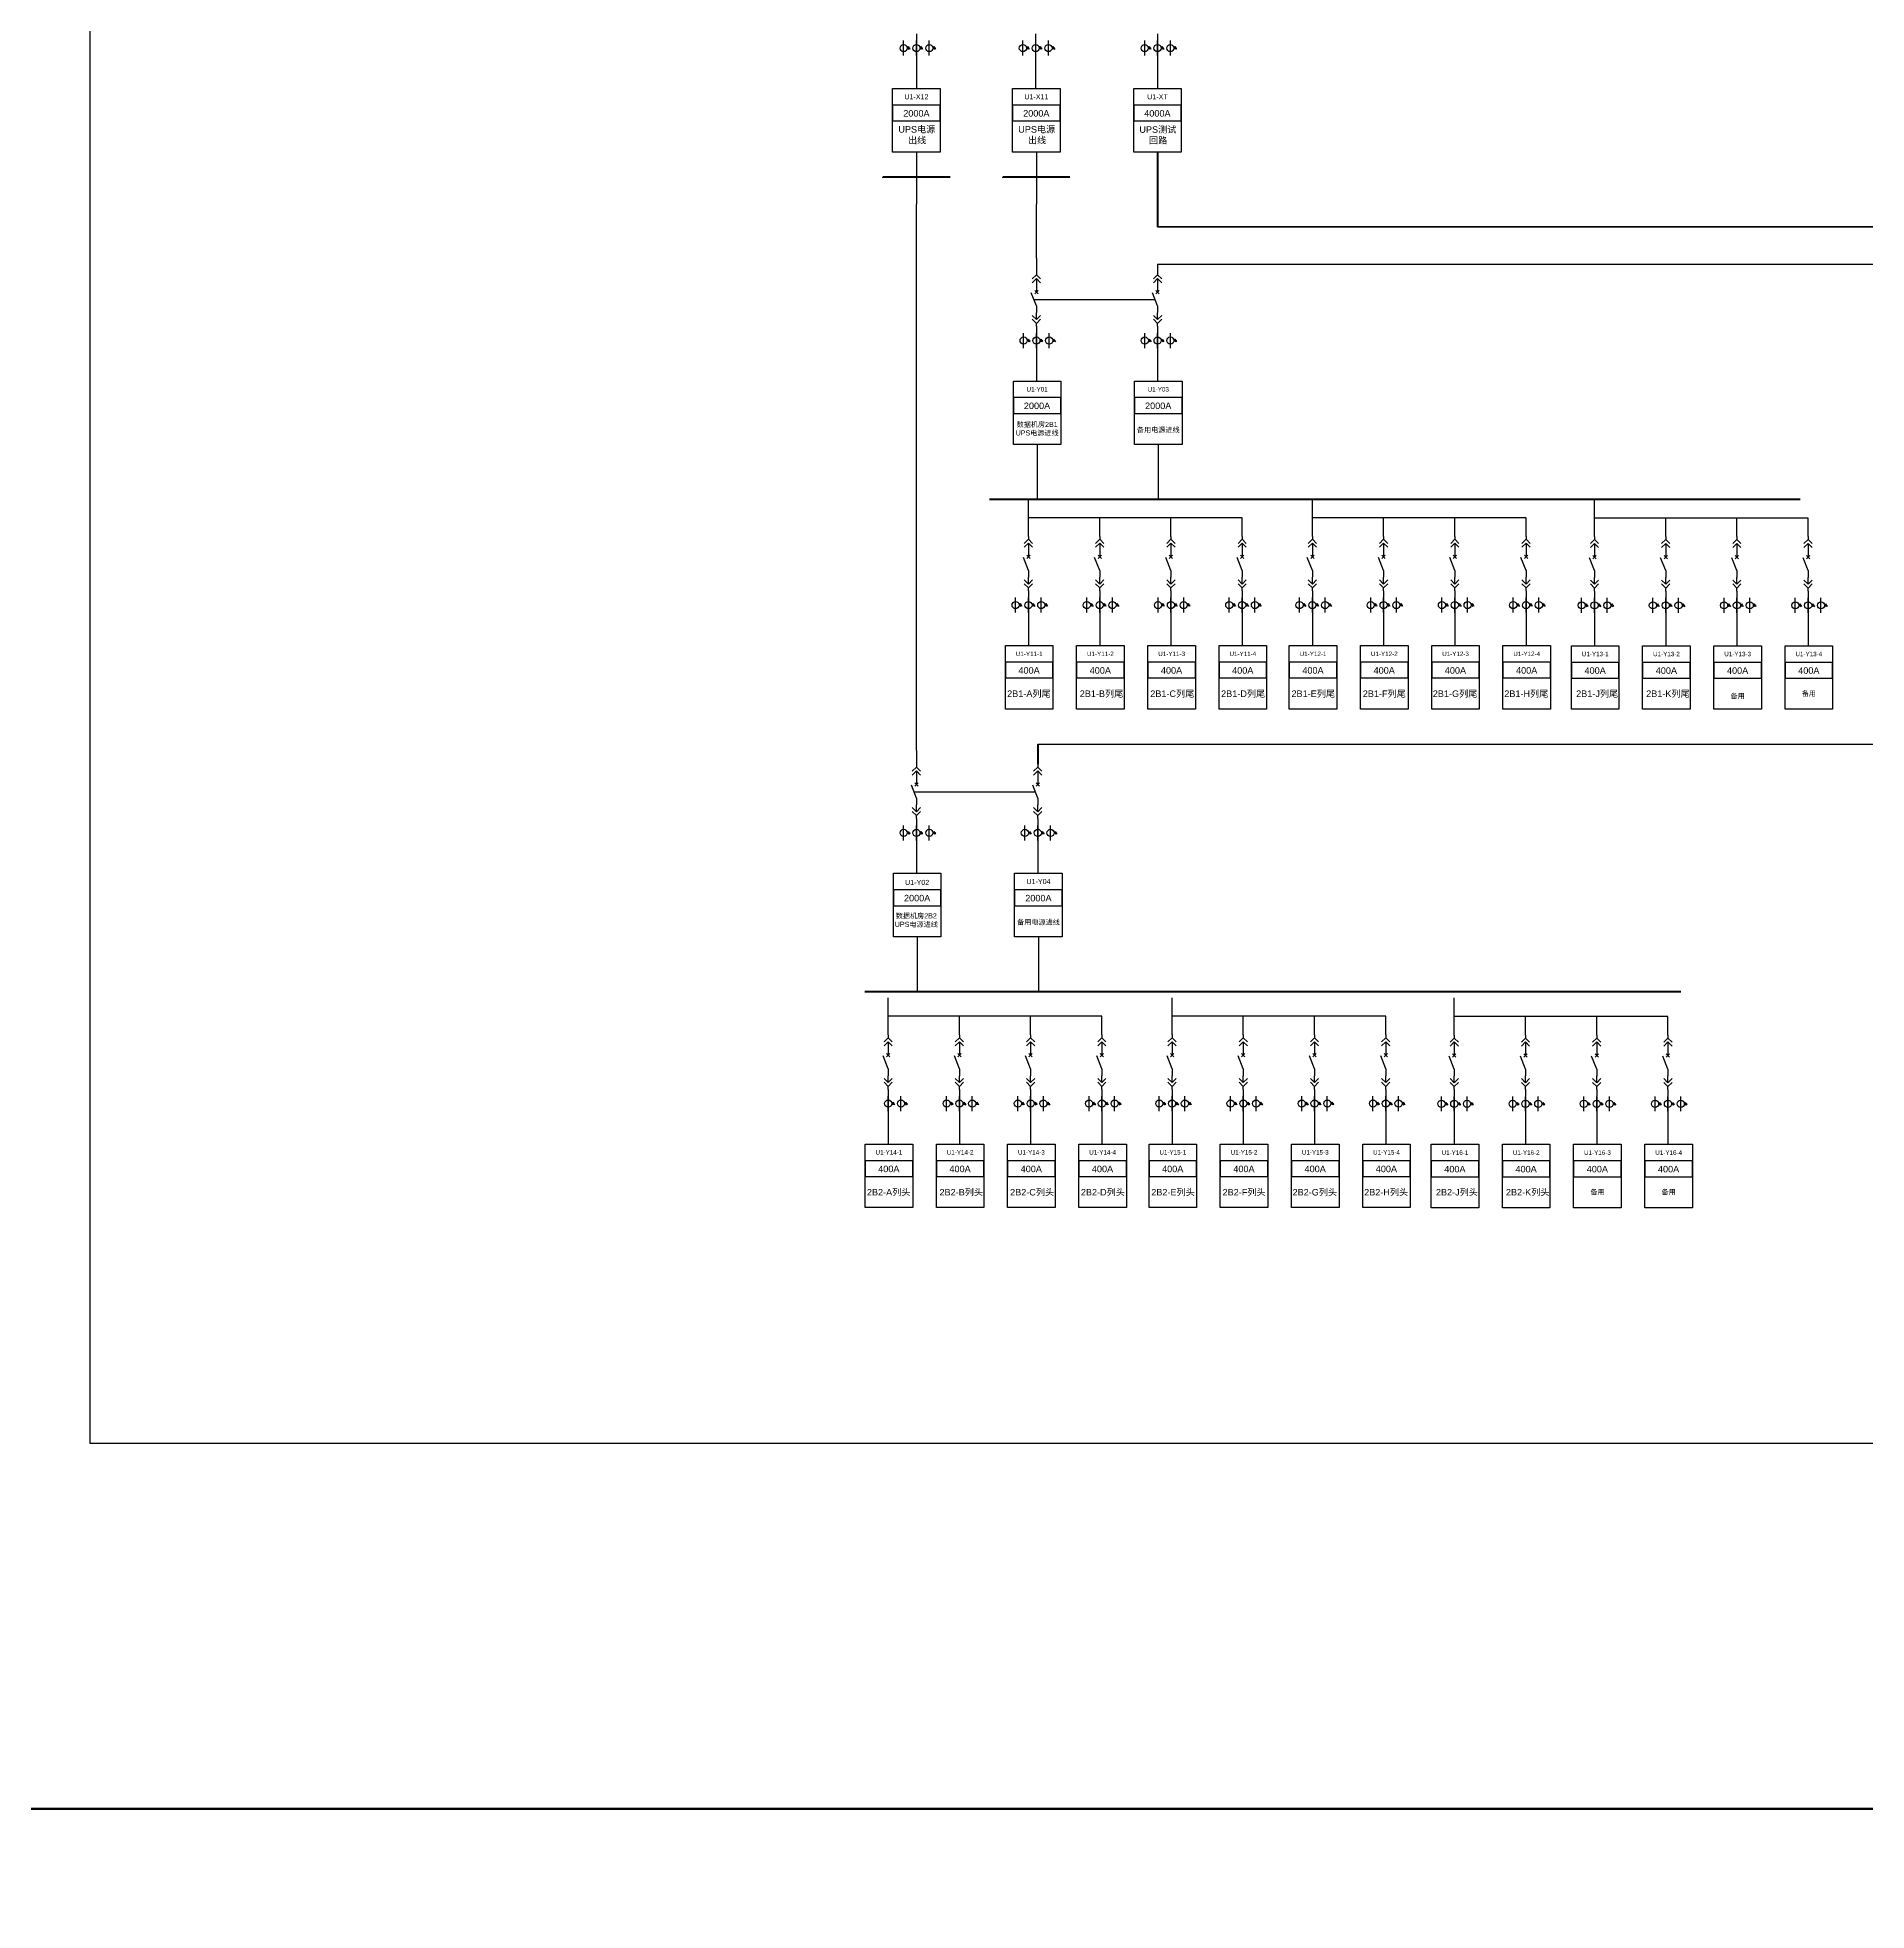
# Model space of a CAD drawing. Header units: millimetres. Extents: x -3460 to -460, y 6070 to 9130.
# Drawn here: x -1478.1 to -1277.8, y 7298.9 to 7504 of the extents above; entities that cross this region are included whole.
import ezdxf
from ezdxf.enums import TextEntityAlignment as Align

# ---------------------------------------------------------------- set-up
doc = ezdxf.new("R2010")
doc.units = ezdxf.units.MM
doc.header["$LTSCALE"] = 1000
doc.header["$MEASUREMENT"] = 0
doc.linetypes.add('HIDDEN', pattern=[0.375, 0.25, -0.125])
doc.styles.get("Standard").update_dxf_attribs({"font": 'arial.ttf'})

# ---------------------------------------------------------------- blocks, each defined once
blk = doc.blocks.new('DYDQAA09')
at = {"color": 0}
blk.add_lwpolyline([(0, 0), (0, -3.5)], dxfattribs=at)
blk.add_lwpolyline([(0, 0), (0, -3.5)], dxfattribs=at)
blk.add_lwpolyline([(0, 0), (0, -3.5)], dxfattribs=at)
blk.add_lwpolyline([(0, 0), (0, -3.5)], dxfattribs=at)
blk.add_lwpolyline([(0, 0), (0, -3.5)], dxfattribs=at)
blk.add_lwpolyline([(0, 0), (0, -3.5)], dxfattribs=at)
blk.add_lwpolyline([(0, 0), (0, -3.5)], dxfattribs=at)
blk.add_lwpolyline([(0, 0), (0, -3.5)], dxfattribs=at)
blk.add_lwpolyline([(0, 0), (0, -3.5)], dxfattribs=at)
blk = doc.blocks.new('A$C03DD39B5')
for p, q in [((417, 475), (283, 392)), ((417, 422), (283, 339)), ((350, 333), (350, 467))]:
    blk.add_line(p, q)
blk.add_lwpolyline([(700, 167), (0, 167)])
blk.add_circle((350, 167), 167)
blk = doc.blocks.new('DYDQAA05')
at = {"color": 0}
blk.add_lwpolyline([(0, 0), (0, -7)], dxfattribs=at)
blk = doc.blocks.new('DYDQAA03')
at = {"color": 0}
for points in [[(0, 0), (0, -1.5)], [(-2.12, -3.62), (0, -1.5)], [(-2.12, -5.62), (0, -3.5)], [(2.12, -3.62), (0, -1.5)], [(2.12, -5.62), (0, -3.5)], [(0, -3.5), (0, -7)]]:
    blk.add_lwpolyline(points, dxfattribs=at)
blk = doc.blocks.new('DYDQ0201')
at = {"color": 0}
for points in [[(0.86, -0.86), (-0.86, 0.86)], [(-0.86, -0.86), (0.86, 0.86)], [(0, -7), (-2.61, -0.37)]]:
    blk.add_lwpolyline(points, dxfattribs=at)
blk = doc.blocks.new('DYDQAA04')
at = {"color": 0}
for points in [[(0, -3.5), (0, 0)], [(-2.12, -1.38), (0, -3.5)], [(-2.12, -3.38), (0, -5.5)], [(2.12, -1.38), (0, -3.5)], [(2.12, -3.38), (0, -5.5)], [(0, -7), (0, -5.5)]]:
    blk.add_lwpolyline(points, dxfattribs=at)

msp = doc.modelspace()

# ---------------------------------------------------------------- linework, layer by layer
for p, q in [((-1381.89, 7503.57, 31.5), (-1381.89, 7501.93, 31.5)), ((-1381.89, 7501.93, 31.5), (-1381.89, 7498.36, 31.5)), ((-1368.83, 7503.57, 31.5), (-1368.83, 7501.93, 31.5)), ((-1368.83, 7501.93, 31.5), (-1368.83, 7498.36, 31.5)), ((-1355.49, 7503.57, 31.5), (-1355.49, 7501.93, 31.5)), ((-1355.49, 7501.93, 31.5), (-1355.49, 7498.36, 31.5)), ((-1381.89, 7491.41, 31.5), (-1381.89, 7485.69, 31.5)), ((-1368.75, 7491.41, 0.01), (-1368.75, 7485.69, 0.01)), ((-1381.89, 7425.89, -2735.05), (-1381.89, 7485.69, -1351.78)), ((-1368.75, 7479.79, -2766.54), (-1368.75, 7485.69, -1383.27)), ((-1368.75, 7471.55, -565.33), (-1368.75, 7469.91, -565.33)), ((-1368.75, 7469.91, -565.33), (-1368.75, 7466.34, -565.33)), ((-1368.67, 7459.39, -596.82), (-1368.67, 7453.4, -125.27)), ((-1369.62, 7449.33, -3553), (-1369.62, 7453.4, -2169.73)), ((-1338.53, 7449.33, -3553), (-1338.53, 7453.4, -2169.73)), ((-1307.63, 7449.31, -3553), (-1307.63, 7453.38, -2169.73)), ((-1361.82, 7451.37, -2169.73), (-1369.62, 7451.37, -2861.36)), ((-1361.82, 7449.33, -2169.73), (-1361.82, 7451.37, -2169.73)), ((-1354.02, 7451.37, -1478.09), (-1361.82, 7451.37, -2169.73)), ((-1354.02, 7449.33, -1478.09), (-1354.02, 7451.37, -1478.09)), ((-1346.22, 7451.37, -786.45), (-1354.02, 7451.37, -1478.09)), ((-1346.22, 7449.33, -786.45), (-1346.22, 7451.37, -786.45)), ((-1330.73, 7451.37, -2169.73), (-1338.53, 7451.37, -2861.36)), ((-1330.73, 7449.33, -2169.73), (-1330.73, 7451.37, -2169.73)), ((-1322.93, 7451.37, -1478.09), (-1330.73, 7451.37, -2169.73)), ((-1322.93, 7449.33, -1478.09), (-1322.93, 7451.37, -1478.09)), ((-1315.13, 7451.37, -786.45), (-1322.93, 7451.37, -1478.09)), ((-1315.13, 7449.33, -786.45), (-1315.13, 7451.37, -786.45)), ((-1299.83, 7451.34, -2169.73), (-1307.63, 7451.34, -2861.36)), ((-1299.83, 7449.31, -2169.73), (-1299.83, 7451.34, -2169.73)), ((-1292.04, 7451.34, -1478.09), (-1299.83, 7451.34, -2169.73)), ((-1292.04, 7449.31, -1478.09), (-1292.04, 7451.34, -1478.09)), ((-1284.24, 7451.34, -786.45), (-1292.04, 7451.34, -1478.09)), ((-1284.24, 7449.31, -786.45), (-1284.24, 7451.34, -786.45)), ((-1369.62, 7442.58, -1351.79), (-1369.62, 7440.95, -1351.79)), ((-1361.82, 7442.58, 31.49), (-1361.82, 7440.95, 31.49)), ((-1354.02, 7442.58, 723.13), (-1354.02, 7440.95, 723.13)), ((-1346.22, 7442.58, 1414.76), (-1346.22, 7440.95, 1414.76)), ((-1338.53, 7442.58, -1351.79), (-1338.53, 7440.95, -1351.79)), ((-1330.73, 7442.58, 31.49), (-1330.73, 7440.95, 31.49)), ((-1322.93, 7442.58, 723.13), (-1322.93, 7440.95, 723.13)), ((-1315.13, 7442.58, 1414.76), (-1315.13, 7440.95, 1414.76)), ((-1307.63, 7442.56, -1351.79), (-1307.63, 7440.92, -1351.79)), ((-1299.83, 7442.56, 31.49), (-1299.83, 7440.92, 31.49)), ((-1292.04, 7442.56, 723.13), (-1292.04, 7440.92, 723.13)), ((-1284.24, 7442.56, 1414.76), (-1284.24, 7440.92, 1414.76)), ((-1369.62, 7440.95, -1351.79), (-1369.62, 7437.38, -1351.79)), ((-1361.82, 7440.95, 31.49), (-1361.82, 7437.38, 31.49)), ((-1354.02, 7440.95, 723.13), (-1354.02, 7437.38, 723.13)), ((-1346.22, 7440.95, 1414.76), (-1346.22, 7437.38, 1414.76)), ((-1338.53, 7440.95, -1351.79), (-1338.53, 7437.38, -1351.79)), ((-1330.73, 7440.95, 31.49), (-1330.73, 7437.38, 31.49)), ((-1322.93, 7440.95, 723.13), (-1322.93, 7437.38, 723.13)), ((-1315.13, 7440.95, 1414.76), (-1315.13, 7437.38, 1414.76)), ((-1307.63, 7440.92, -1351.79), (-1307.63, 7437.35, -1351.79)), ((-1299.83, 7440.92, 31.49), (-1299.83, 7437.35, 31.49)), ((-1292.04, 7440.92, 723.13), (-1292.04, 7437.35, 723.13)), ((-1284.24, 7440.92, 1414.76), (-1284.24, 7437.35, 1414.76)), ((-1381.89, 7417.65, -533.84), (-1381.89, 7416.01, -533.84)), ((-1381.89, 7416.01, -533.84), (-1381.89, 7412.44, -533.84)), ((-1381.81, 7405.49, -565.33), (-1381.81, 7399.51, -93.78)), ((-1384.98, 7394.75, -24989.03), (-1384.98, 7398.82, -23605.75)), ((-1353.89, 7394.75, -24989.03), (-1353.89, 7398.82, -23605.75)), ((-1322.99, 7394.73, -24989.03), (-1322.99, 7398.8, -23605.75)), ((-1377.18, 7396.79, -23605.75), (-1384.98, 7396.79, -24297.39)), ((-1377.18, 7394.75, -23605.75), (-1377.18, 7396.79, -23605.75)), ((-1369.38, 7396.79, -22914.12), (-1377.18, 7396.79, -23605.75)), ((-1369.38, 7394.75, -22914.12), (-1369.38, 7396.79, -22914.12)), ((-1361.58, 7396.79, -22222.48), (-1369.38, 7396.79, -22914.12)), ((-1361.58, 7394.75, -22222.48), (-1361.58, 7396.79, -22222.48)), ((-1346.09, 7396.79, -23605.75), (-1353.89, 7396.79, -24297.39)), ((-1346.09, 7394.75, -23605.75), (-1346.09, 7396.79, -23605.75)), ((-1338.29, 7396.79, -22914.12), (-1346.09, 7396.79, -23605.75)), ((-1338.29, 7394.75, -22914.12), (-1338.29, 7396.79, -22914.12)), ((-1330.49, 7396.79, -22222.48), (-1338.29, 7396.79, -22914.12)), ((-1330.49, 7394.75, -22222.48), (-1330.49, 7396.79, -22222.48)), ((-1315.19, 7396.76, -23605.75), (-1322.99, 7396.76, -24297.39)), ((-1315.19, 7394.73, -23605.75), (-1315.19, 7396.76, -23605.75)), ((-1307.39, 7396.76, -22914.12), (-1315.19, 7396.76, -23605.75)), ((-1307.39, 7394.73, -22914.12), (-1307.39, 7396.76, -22914.12)), ((-1299.59, 7396.76, -22222.48), (-1307.39, 7396.76, -22914.12)), ((-1299.59, 7394.73, -22222.48), (-1299.59, 7396.76, -22222.48)), ((-1384.98, 7388, -22787.82), (-1384.98, 7386.36, -22787.82)), ((-1377.18, 7388, -21404.54), (-1377.18, 7386.36, -21404.54)), ((-1369.38, 7388, -20712.9), (-1369.38, 7386.36, -20712.9)), ((-1361.58, 7388, -20021.26), (-1361.58, 7386.36, -20021.26)), ((-1353.89, 7388, -22787.82), (-1353.89, 7386.36, -22787.82)), ((-1346.09, 7388, -21404.54), (-1346.09, 7386.36, -21404.54)), ((-1338.29, 7388, -20712.9), (-1338.29, 7386.36, -20712.9)), ((-1330.49, 7388, -20021.26), (-1330.49, 7386.36, -20021.26)), ((-1322.99, 7387.98, -22787.82), (-1322.99, 7386.34, -22787.82)), ((-1315.19, 7387.98, -21404.54), (-1315.19, 7386.34, -21404.54)), ((-1307.39, 7387.98, -20712.9), (-1307.39, 7386.34, -20712.9)), ((-1299.59, 7387.98, -20021.26), (-1299.59, 7386.34, -20021.26)), ((-1384.98, 7386.36, -22787.82), (-1384.98, 7382.8, -22787.82)), ((-1377.18, 7386.36, -21404.54), (-1377.18, 7382.8, -21404.54)), ((-1369.38, 7386.36, -20712.9), (-1369.38, 7382.8, -20712.9)), ((-1361.58, 7386.36, -20021.26), (-1361.58, 7382.8, -20021.26)), ((-1353.89, 7386.36, -22787.82), (-1353.89, 7382.8, -22787.82)), ((-1346.09, 7386.36, -21404.54), (-1346.09, 7382.8, -21404.54)), ((-1338.29, 7386.36, -20712.9), (-1338.29, 7382.8, -20712.9)), ((-1330.49, 7386.36, -20021.26), (-1330.49, 7382.8, -20021.26)), ((-1322.99, 7386.34, -22787.82), (-1322.99, 7382.77, -22787.82)), ((-1315.19, 7386.34, -21404.54), (-1315.19, 7382.77, -21404.54)), ((-1307.39, 7386.34, -20712.9), (-1307.39, 7382.77, -20712.9)), ((-1299.59, 7386.34, -20021.26), (-1299.59, 7382.77, -20021.26))]:
    msp.add_line(p, q)
at = {"color": 6, "lineweight": 40}
msp.add_line((-1355.49, 7491.41, -1.01), (-1355.49, 7483.22, -2075.92), dxfattribs=at)
at = {"color": 6, "lineweight": 35}
msp.add_line((-1355.49, 7483.22, -2075.92), (-1127.24, 7483.22, -2075.92), dxfattribs=at)
at = {"color": 5}
for p, q in [((-1355.48, 7479.13, -4811), (-1355.48, 7478.3, -2766.54)), ((-1355.48, 7471.55, -565.33), (-1355.48, 7469.91, -565.33)), ((-1355.48, 7469.91, -565.33), (-1355.48, 7466.34, -565.33)), ((-1355.4, 7459.39, -596.82), (-1355.4, 7453.4, -125.27)), ((-1368.6, 7417.65, 1070.55), (-1368.6, 7416.01, 1070.55)), ((-1368.6, 7416.01, 1070.55), (-1368.6, 7412.44, 1070.55)), ((-1368.52, 7405.49, 1039.06), (-1368.52, 7399.51, 1510.61))]:
    msp.add_line(p, q, dxfattribs=at)
at = {"color": 3, "lineweight": 30}
for p, q in [((-1355.48, 7479.13, -3788.77), (-1216.13, 7479.13, -14728.2)), ((-1368.6, 7426.58, -3866.76), (-1258.74, 7426.58, -25116.73))]:
    msp.add_line(p, q, dxfattribs=at)
at = {"linetype": 'HIDDEN', "ltscale": 2}
for p, q in [((-1369.03, 7475.28, -2766.54), (-1355.75, 7475.28, -2766.54)), ((-1382.16, 7421.38, -1130.67), (-1368.88, 7421.38, -1130.67))]:
    msp.add_line(p, q, dxfattribs=at)
at = {"color": 1, "lineweight": 40}
for p, q in [((-1373.89, 7453.4, -125.27), (-1285.1, 7453.4, -125.27)), ((-1387.53, 7399.51, -93.78), (-1298.17, 7399.51, -93.78))]:
    msp.add_line(p, q, dxfattribs=at)
at = {"color": 5, "lineweight": 40}
msp.add_line((-1368.6, 7426.58, -3866.76), (-1368.6, 7424.4, -1130.67), dxfattribs=at)
at = {"lineweight": 80, "ltscale": 0.001071}
for points in [[(-3460, 7790), (-460, 7790), (-460, 7310), (-3460, 7310)], [(-3460, 7310), (-460, 7310), (-460, 6920), (-3460, 6920)]]:
    msp.add_lwpolyline(points, close=True, dxfattribs=at)
at = {"color": 1, "lineweight": 30, "ltscale": 0.002916}
msp.add_lwpolyline([(-1472.37, 7677.91), (-1123.06, 7677.91), (-1123.06, 7350), (-1472.37, 7350)], close=True, dxfattribs=at)
for points, elevation in [([(-1384.49, 7498.36), (-1379.28, 7498.36), (-1379.28, 7491.41), (-1384.49, 7491.41)], 31.5), ([(-1371.36, 7498.36), (-1366.15, 7498.36), (-1366.15, 7491.41), (-1371.36, 7491.41)], 0.01), ([(-1384.49, 7494.81), (-1379.28, 7494.81), (-1379.28, 7496.55), (-1384.49, 7496.55)], 31.5), ([(-1371.36, 7494.81), (-1366.15, 7494.81), (-1366.15, 7496.55), (-1371.36, 7496.55)], 0.01), ([(-1371.27, 7466.34), (-1366.07, 7466.34), (-1366.07, 7459.39), (-1371.27, 7459.39)], -596.82), ([(-1371.27, 7462.79), (-1366.07, 7462.79), (-1366.07, 7464.52), (-1371.27, 7464.52)], -596.82), ([(-1372.15, 7437.38), (-1366.94, 7437.38), (-1366.94, 7430.43), (-1372.15, 7430.43)], -1383.28), ([(-1356.55, 7437.38), (-1351.34, 7437.38), (-1351.34, 7430.43), (-1356.55, 7430.43)], 691.64), ([(-1348.75, 7437.38), (-1343.54, 7437.38), (-1343.54, 7430.43), (-1348.75, 7430.43)], 1383.28), ([(-1341.06, 7437.38), (-1335.85, 7437.38), (-1335.85, 7430.43), (-1341.06, 7430.43)], -1383.28), ([(-1325.46, 7437.38), (-1320.25, 7437.38), (-1320.25, 7430.43), (-1325.46, 7430.43)], 691.64), ([(-1317.66, 7437.38), (-1312.45, 7437.38), (-1312.45, 7430.43), (-1317.66, 7430.43)], 1383.28), ([(-1310.16, 7437.35), (-1304.95, 7437.35), (-1304.95, 7430.4), (-1310.16, 7430.4)], -1383.28), ([(-1294.56, 7437.35), (-1289.35, 7437.35), (-1289.35, 7430.4), (-1294.56, 7430.4)], 691.64), ([(-1286.76, 7437.35), (-1281.55, 7437.35), (-1281.55, 7430.4), (-1286.76, 7430.4)], 1383.28), ([(-1372.15, 7433.83), (-1366.94, 7433.83), (-1366.94, 7435.56), (-1372.15, 7435.56)], -1383.28), ([(-1356.55, 7433.83), (-1351.34, 7433.83), (-1351.34, 7435.56), (-1356.55, 7435.56)], 691.64), ([(-1348.75, 7433.83), (-1343.54, 7433.83), (-1343.54, 7435.56), (-1348.75, 7435.56)], 1383.28), ([(-1341.06, 7433.83), (-1335.85, 7433.83), (-1335.85, 7435.56), (-1341.06, 7435.56)], -1383.28), ([(-1325.46, 7433.83), (-1320.25, 7433.83), (-1320.25, 7435.56), (-1325.46, 7435.56)], 691.64), ([(-1317.66, 7433.83), (-1312.45, 7433.83), (-1312.45, 7435.56), (-1317.66, 7435.56)], 1383.28), ([(-1310.16, 7433.8), (-1304.95, 7433.8), (-1304.95, 7435.54), (-1310.16, 7435.54)], -1383.28), ([(-1294.56, 7433.8), (-1289.35, 7433.8), (-1289.35, 7435.54), (-1294.56, 7435.54)], 691.64), ([(-1286.76, 7433.8), (-1281.55, 7433.8), (-1281.55, 7435.54), (-1286.76, 7435.54)], 1383.28), ([(-1384.41, 7412.44), (-1379.2, 7412.44), (-1379.2, 7405.49), (-1384.41, 7405.49)], -565.33), ([(-1384.41, 7408.89), (-1379.2, 7408.89), (-1379.2, 7410.63), (-1384.41, 7410.63)], -565.33), ([(-1387.5, 7382.8), (-1382.29, 7382.8), (-1382.29, 7375.84), (-1387.5, 7375.84)], -22819.3), ([(-1379.7, 7382.8), (-1374.49, 7382.8), (-1374.49, 7375.84), (-1379.7, 7375.84)], -21436.03), ([(-1371.9, 7382.8), (-1366.69, 7382.8), (-1366.69, 7375.84), (-1371.9, 7375.84)], -20744.39), ([(-1364.1, 7382.8), (-1358.89, 7382.8), (-1358.89, 7375.84), (-1364.1, 7375.84)], -20052.75), ([(-1356.41, 7382.8), (-1351.2, 7382.8), (-1351.2, 7375.84), (-1356.41, 7375.84)], -22819.3), ([(-1348.61, 7382.8), (-1343.4, 7382.8), (-1343.4, 7375.84), (-1348.61, 7375.84)], -21436.03), ([(-1340.81, 7382.8), (-1335.6, 7382.8), (-1335.6, 7375.84), (-1340.81, 7375.84)], -20744.39), ([(-1333.01, 7382.8), (-1327.8, 7382.8), (-1327.8, 7375.84), (-1333.01, 7375.84)], -20052.75), ([(-1325.51, 7382.77), (-1320.31, 7382.77), (-1320.31, 7375.82), (-1325.51, 7375.82)], -22819.3), ([(-1317.71, 7382.77), (-1312.51, 7382.77), (-1312.51, 7375.82), (-1317.71, 7375.82)], -21436.03), ([(-1309.92, 7382.77), (-1304.71, 7382.77), (-1304.71, 7375.82), (-1309.92, 7375.82)], -20744.39), ([(-1302.12, 7382.77), (-1296.91, 7382.77), (-1296.91, 7375.82), (-1302.12, 7375.82)], -20052.75), ([(-1387.5, 7379.24), (-1382.29, 7379.24), (-1382.29, 7380.98), (-1387.5, 7380.98)], -22819.3), ([(-1379.7, 7379.24), (-1374.49, 7379.24), (-1374.49, 7380.98), (-1379.7, 7380.98)], -21436.03), ([(-1371.9, 7379.24), (-1366.69, 7379.24), (-1366.69, 7380.98), (-1371.9, 7380.98)], -20744.39), ([(-1364.1, 7379.24), (-1358.89, 7379.24), (-1358.89, 7380.98), (-1364.1, 7380.98)], -20052.75), ([(-1356.41, 7379.24), (-1351.2, 7379.24), (-1351.2, 7380.98), (-1356.41, 7380.98)], -22819.3), ([(-1348.61, 7379.24), (-1343.4, 7379.24), (-1343.4, 7380.98), (-1348.61, 7380.98)], -21436.03), ([(-1340.81, 7379.24), (-1335.6, 7379.24), (-1335.6, 7380.98), (-1340.81, 7380.98)], -20744.39), ([(-1333.01, 7379.24), (-1327.8, 7379.24), (-1327.8, 7380.98), (-1333.01, 7380.98)], -20052.75), ([(-1325.51, 7379.22), (-1320.31, 7379.22), (-1320.31, 7380.96), (-1325.51, 7380.96)], -22819.3), ([(-1317.71, 7379.22), (-1312.51, 7379.22), (-1312.51, 7380.96), (-1317.71, 7380.96)], -21436.03), ([(-1309.92, 7379.22), (-1304.71, 7379.22), (-1304.71, 7380.96), (-1309.92, 7380.96)], -20744.39), ([(-1302.12, 7379.22), (-1296.91, 7379.22), (-1296.91, 7380.96), (-1302.12, 7380.96)], -20052.75)]:
    msp.add_lwpolyline(points, close=True, dxfattribs=dict(elevation=elevation))
at = {"color": 1, "elevation": -1.01}
for points in [[(-1358.09, 7498.36), (-1352.88, 7498.36), (-1352.88, 7491.41), (-1358.09, 7491.41)], [(-1358.09, 7494.81), (-1352.88, 7494.81), (-1352.88, 7496.55), (-1358.09, 7496.55)]]:
    msp.add_lwpolyline(points, close=True, dxfattribs=at)
at = {"color": 1, "lineweight": 40, "ltscale": 100}
for points, elevation in [([(-1378.2, 7488.65), (-1385.57, 7488.65), (-1385.57, 7488.65)], -10469.52), ([(-1365.07, 7488.65), (-1372.43, 7488.65), (-1372.43, 7488.65)], -10501.01)]:
    msp.add_lwpolyline(points, dxfattribs=dict(at, elevation=elevation))
at = {"color": 5}
for points, elevation in [([(-1358, 7466.34), (-1352.79, 7466.34), (-1352.79, 7459.39), (-1358, 7459.39)], -596.82), ([(-1358, 7462.79), (-1352.79, 7462.79), (-1352.79, 7464.52), (-1358, 7464.52)], -596.82), ([(-1371.13, 7412.44), (-1365.92, 7412.44), (-1365.92, 7405.49), (-1371.13, 7405.49)], 1039.06), ([(-1371.13, 7408.89), (-1365.92, 7408.89), (-1365.92, 7410.63), (-1371.13, 7410.63)], 1039.06)]:
    msp.add_lwpolyline(points, close=True, dxfattribs=dict(at, elevation=elevation))
for points in [[(-1364.35, 7437.38), (-1359.14, 7437.38), (-1359.14, 7430.43), (-1364.35, 7430.43)], [(-1333.26, 7437.38), (-1328.05, 7437.38), (-1328.05, 7430.43), (-1333.26, 7430.43)], [(-1302.36, 7437.35), (-1297.15, 7437.35), (-1297.15, 7430.4), (-1302.36, 7430.4)], [(-1364.35, 7433.83), (-1359.14, 7433.83), (-1359.14, 7435.56), (-1364.35, 7435.56)], [(-1333.26, 7433.83), (-1328.05, 7433.83), (-1328.05, 7435.56), (-1333.26, 7435.56)], [(-1302.36, 7433.8), (-1297.15, 7433.8), (-1297.15, 7435.54), (-1302.36, 7435.54)]]:
    msp.add_lwpolyline(points, close=True)

# ---------------------------------------------------------------- block references
at = {"xscale": 0.2128954749704126, "yscale": 0.2128954749704126, "zscale": 0.2128954749704126}
for name, p in [('DYDQAA09', (-1381.89, 7504.36, -2169.71)), ('DYDQAA09', (-1368.83, 7504.36, -2169.71)), ('DYDQAA09', (-1355.49, 7504.36, -2169.71)), ('DYDQAA05', (-1368.75, 7479.79, -2766.54)), ('DYDQAA03', (-1368.75, 7478.3, -2766.54)), ('DYDQ0201', (-1368.75, 7476.06, -2766.54)), ('DYDQAA09', (-1368.75, 7476.81, -2766.54)), ('DYDQAA04', (-1368.75, 7473.82, -2766.54)), ('DYDQAA09', (-1368.75, 7474.57, -2766.54)), ('DYDQAA09', (-1368.75, 7472.33, -2766.54)), ('DYDQAA03', (-1369.62, 7449.33, -3553)), ('DYDQAA03', (-1361.82, 7449.33, -2169.73)), ('DYDQAA03', (-1354.02, 7449.33, -1478.09)), ('DYDQAA03', (-1346.22, 7449.33, -786.45)), ('DYDQAA03', (-1338.53, 7449.33, -3553)), ('DYDQAA03', (-1330.73, 7449.33, -2169.73)), ('DYDQAA03', (-1322.93, 7449.33, -1478.09)), ('DYDQAA03', (-1315.13, 7449.33, -786.45)), ('DYDQAA03', (-1307.63, 7449.31, -3553)), ('DYDQAA03', (-1299.83, 7449.31, -2169.73)), ('DYDQAA03', (-1292.04, 7449.31, -1478.09)), ('DYDQAA03', (-1284.24, 7449.31, -786.45)), ('DYDQ0201', (-1369.62, 7447.1, -3553)), ('DYDQAA09', (-1369.62, 7447.84, -3553)), ('DYDQ0201', (-1361.82, 7447.1, -2169.73)), ('DYDQAA09', (-1361.82, 7447.84, -2169.73)), ('DYDQ0201', (-1354.02, 7447.1, -1478.09)), ('DYDQAA09', (-1354.02, 7447.84, -1478.09)), ('DYDQ0201', (-1346.22, 7447.1, -786.45)), ('DYDQAA09', (-1346.22, 7447.84, -786.45)), ('DYDQ0201', (-1338.53, 7447.1, -3553)), ('DYDQAA09', (-1338.53, 7447.84, -3553)), ('DYDQ0201', (-1330.73, 7447.1, -2169.73)), ('DYDQAA09', (-1330.73, 7447.84, -2169.73)), ('DYDQ0201', (-1322.93, 7447.1, -1478.09)), ('DYDQAA09', (-1322.93, 7447.84, -1478.09)), ('DYDQ0201', (-1315.13, 7447.1, -786.45)), ('DYDQAA09', (-1315.13, 7447.84, -786.45)), ('DYDQ0201', (-1307.63, 7447.07, -3553)), ('DYDQAA09', (-1307.63, 7447.82, -3553)), ('DYDQ0201', (-1299.83, 7447.07, -2169.73)), ('DYDQAA09', (-1299.83, 7447.82, -2169.73)), ('DYDQ0201', (-1292.04, 7447.07, -1478.09)), ('DYDQAA09', (-1292.04, 7447.82, -1478.09)), ('DYDQ0201', (-1284.24, 7447.07, -786.45)), ('DYDQAA09', (-1284.24, 7447.82, -786.45)), ('DYDQAA04', (-1369.62, 7444.86, -3553)), ('DYDQAA09', (-1369.62, 7445.61, -3553)), ('DYDQAA04', (-1361.82, 7444.86, -2169.73)), ('DYDQAA09', (-1361.82, 7445.61, -2169.73)), ('DYDQAA04', (-1354.02, 7444.86, -1478.09)), ('DYDQAA09', (-1354.02, 7445.61, -1478.09)), ('DYDQAA04', (-1346.22, 7444.86, -786.45)), ('DYDQAA09', (-1346.22, 7445.61, -786.45)), ('DYDQAA04', (-1338.53, 7444.86, -3553)), ('DYDQAA09', (-1338.53, 7445.61, -3553)), ('DYDQAA04', (-1330.73, 7444.86, -2169.73)), ('DYDQAA09', (-1330.73, 7445.61, -2169.73)), ('DYDQAA04', (-1322.93, 7444.86, -1478.09)), ('DYDQAA09', (-1322.93, 7445.61, -1478.09)), ('DYDQAA04', (-1315.13, 7444.86, -786.45)), ('DYDQAA09', (-1315.13, 7445.61, -786.45)), ('DYDQAA04', (-1307.63, 7444.84, -3553)), ('DYDQAA09', (-1307.63, 7445.58, -3553)), ('DYDQAA04', (-1299.83, 7444.84, -2169.73)), ('DYDQAA09', (-1299.83, 7445.58, -2169.73)), ('DYDQAA04', (-1292.04, 7444.84, -1478.09)), ('DYDQAA09', (-1292.04, 7445.58, -1478.09)), ('DYDQAA04', (-1284.24, 7444.84, -786.45)), ('DYDQAA09', (-1284.24, 7445.58, -786.45)), ('DYDQAA09', (-1369.62, 7443.37, -3553)), ('DYDQAA09', (-1361.82, 7443.37, -2169.73)), ('DYDQAA09', (-1354.02, 7443.37, -1478.09)), ('DYDQAA09', (-1346.22, 7443.37, -786.45)), ('DYDQAA09', (-1338.53, 7443.37, -3553)), ('DYDQAA09', (-1330.73, 7443.37, -2169.73)), ('DYDQAA09', (-1322.93, 7443.37, -1478.09)), ('DYDQAA09', (-1315.13, 7443.37, -786.45)), ('DYDQAA09', (-1307.63, 7443.35, -3553)), ('DYDQAA09', (-1299.83, 7443.35, -2169.73)), ('DYDQAA09', (-1292.04, 7443.35, -1478.09)), ('DYDQAA09', (-1284.24, 7443.35, -786.45)), ('DYDQAA05', (-1381.89, 7425.89, -2735.05)), ('DYDQAA03', (-1381.89, 7424.4, -2735.05)), ('DYDQ0201', (-1381.89, 7422.16, -2735.05)), ('DYDQAA09', (-1381.89, 7422.91, -2735.05)), ('DYDQAA04', (-1381.89, 7419.93, -2735.05)), ('DYDQAA09', (-1381.89, 7420.67, -2735.05)), ('DYDQAA09', (-1381.89, 7418.44, -2735.05)), ('DYDQAA03', (-1384.98, 7394.75, -24989.03)), ('DYDQAA09', (-1384.98, 7393.26, -24989.03)), ('DYDQAA03', (-1377.18, 7394.75, -23605.75)), ('DYDQAA09', (-1377.18, 7393.26, -23605.75)), ('DYDQAA03', (-1369.38, 7394.75, -22914.12)), ('DYDQAA09', (-1369.38, 7393.26, -22914.12)), ('DYDQAA03', (-1361.58, 7394.75, -22222.48)), ('DYDQAA09', (-1361.58, 7393.26, -22222.48)), ('DYDQAA03', (-1353.89, 7394.75, -24989.03)), ('DYDQAA09', (-1353.89, 7393.26, -24989.03)), ('DYDQAA03', (-1346.09, 7394.75, -23605.75)), ('DYDQAA09', (-1346.09, 7393.26, -23605.75)), ('DYDQAA03', (-1338.29, 7394.75, -22914.12)), ('DYDQAA09', (-1338.29, 7393.26, -22914.12)), ('DYDQAA03', (-1330.49, 7394.75, -22222.48)), ('DYDQAA09', (-1330.49, 7393.26, -22222.48)), ('DYDQAA03', (-1322.99, 7394.73, -24989.03)), ('DYDQAA09', (-1322.99, 7393.24, -24989.03)), ('DYDQAA03', (-1315.19, 7394.73, -23605.75)), ('DYDQAA09', (-1315.19, 7393.24, -23605.75)), ('DYDQAA03', (-1307.39, 7394.73, -22914.12)), ('DYDQAA09', (-1307.39, 7393.24, -22914.12)), ('DYDQAA03', (-1299.59, 7394.73, -22222.48)), ('DYDQAA09', (-1299.59, 7393.24, -22222.48)), ('DYDQ0201', (-1384.98, 7392.52, -24989.03)), ('DYDQAA09', (-1384.98, 7391.03, -24989.03)), ('DYDQ0201', (-1377.18, 7392.52, -23605.75)), ('DYDQAA09', (-1377.18, 7391.03, -23605.75)), ('DYDQ0201', (-1369.38, 7392.52, -22914.12)), ('DYDQAA09', (-1369.38, 7391.03, -22914.12)), ('DYDQ0201', (-1361.58, 7392.52, -22222.48)), ('DYDQAA09', (-1361.58, 7391.03, -22222.48)), ('DYDQ0201', (-1353.89, 7392.52, -24989.03)), ('DYDQAA09', (-1353.89, 7391.03, -24989.03)), ('DYDQ0201', (-1346.09, 7392.52, -23605.75)), ('DYDQAA09', (-1346.09, 7391.03, -23605.75)), ('DYDQ0201', (-1338.29, 7392.52, -22914.12)), ('DYDQAA09', (-1338.29, 7391.03, -22914.12)), ('DYDQ0201', (-1330.49, 7392.52, -22222.48)), ('DYDQAA09', (-1330.49, 7391.03, -22222.48)), ('DYDQ0201', (-1322.99, 7392.49, -24989.03)), ('DYDQAA09', (-1322.99, 7391, -24989.03)), ('DYDQ0201', (-1315.19, 7392.49, -23605.75)), ('DYDQAA09', (-1315.19, 7391, -23605.75)), ('DYDQ0201', (-1307.39, 7392.49, -22914.12)), ('DYDQAA09', (-1307.39, 7391, -22914.12)), ('DYDQ0201', (-1299.59, 7392.49, -22222.48)), ('DYDQAA09', (-1299.59, 7391, -22222.48)), ('DYDQAA04', (-1384.98, 7390.28, -24989.03)), ('DYDQAA09', (-1384.98, 7388.79, -24989.03)), ('DYDQAA04', (-1377.18, 7390.28, -23605.75)), ('DYDQAA09', (-1377.18, 7388.79, -23605.75)), ('DYDQAA04', (-1369.38, 7390.28, -22914.12)), ('DYDQAA09', (-1369.38, 7388.79, -22914.12)), ('DYDQAA04', (-1361.58, 7390.28, -22222.48)), ('DYDQAA09', (-1361.58, 7388.79, -22222.48)), ('DYDQAA04', (-1353.89, 7390.28, -24989.03)), ('DYDQAA09', (-1353.89, 7388.79, -24989.03)), ('DYDQAA04', (-1346.09, 7390.28, -23605.75)), ('DYDQAA09', (-1346.09, 7388.79, -23605.75)), ('DYDQAA04', (-1338.29, 7390.28, -22914.12)), ('DYDQAA09', (-1338.29, 7388.79, -22914.12)), ('DYDQAA04', (-1330.49, 7390.28, -22222.48)), ('DYDQAA09', (-1330.49, 7388.79, -22222.48)), ('DYDQAA04', (-1322.99, 7390.26, -24989.03)), ('DYDQAA04', (-1315.19, 7390.26, -23605.75)), ('DYDQAA04', (-1307.39, 7390.26, -22914.12)), ('DYDQAA04', (-1299.59, 7390.26, -22222.48)), ('DYDQAA09', (-1322.99, 7388.77, -24989.03)), ('DYDQAA09', (-1315.19, 7388.77, -23605.75)), ('DYDQAA09', (-1307.39, 7388.77, -22914.12)), ('DYDQAA09', (-1299.59, 7388.77, -22222.48))]:
    msp.add_blockref(name, p, dxfattribs=at)
at = {"linetype": 'Continuous', "xscale": 0.002338875, "yscale": 0.002338875, "zscale": 0.002338875, "rotation": 270}
for p in [(-1383.68, 7503.61, 31.5), (-1382.28, 7503.61, 31.5), (-1380.87, 7503.61, 31.5), (-1370.62, 7503.61, 31.5), (-1369.22, 7503.61, 31.5), (-1367.82, 7503.61, 31.5), (-1357.28, 7503.61, 31.5), (-1355.88, 7503.61, 31.5), (-1354.47, 7503.61, 31.5), (-1370.54, 7471.59, -565.33), (-1369.14, 7471.59, -565.33), (-1367.74, 7471.59, -565.33), (-1371.42, 7442.63, -1351.79), (-1370.01, 7442.63, -1351.79), (-1368.61, 7442.63, -1351.79), (-1363.62, 7442.63, 31.49), (-1362.21, 7442.63, 31.49), (-1360.81, 7442.63, 31.49), (-1355.82, 7442.63, 723.13), (-1354.41, 7442.63, 723.13), (-1353.01, 7442.63, 723.13), (-1348.02, 7442.63, 1414.76), (-1346.61, 7442.63, 1414.76), (-1345.21, 7442.63, 1414.76), (-1340.33, 7442.63, -1351.79), (-1338.92, 7442.63, -1351.79), (-1337.52, 7442.63, -1351.79), (-1332.53, 7442.63, 31.49), (-1331.12, 7442.63, 31.49), (-1329.72, 7442.63, 31.49), (-1324.73, 7442.63, 723.13), (-1323.32, 7442.63, 723.13), (-1321.92, 7442.63, 723.13), (-1316.93, 7442.63, 1414.76), (-1315.52, 7442.63, 1414.76), (-1314.12, 7442.63, 1414.76), (-1309.43, 7442.6, -1351.79), (-1308.02, 7442.6, -1351.79), (-1306.62, 7442.6, -1351.79), (-1301.63, 7442.6, 31.49), (-1300.22, 7442.6, 31.49), (-1298.82, 7442.6, 31.49), (-1293.83, 7442.6, 723.13), (-1292.43, 7442.6, 723.13), (-1291.02, 7442.6, 723.13), (-1286.03, 7442.6, 1414.76), (-1284.63, 7442.6, 1414.76), (-1283.22, 7442.6, 1414.76), (-1383.68, 7417.69, -533.84), (-1382.28, 7417.69, -533.84), (-1380.87, 7417.69, -533.84), (-1385.37, 7388.05, -22787.82), (-1383.97, 7388.05, -22787.82), (-1378.97, 7388.05, -21404.54), (-1377.57, 7388.05, -21404.54), (-1376.17, 7388.05, -21404.54), (-1371.17, 7388.05, -20712.9), (-1369.77, 7388.05, -20712.9), (-1368.37, 7388.05, -20712.9), (-1363.37, 7388.05, -20021.26), (-1361.97, 7388.05, -20021.26), (-1360.57, 7388.05, -20021.26), (-1355.68, 7388.05, -22787.82), (-1354.28, 7388.05, -22787.82), (-1352.88, 7388.05, -22787.82), (-1347.88, 7388.05, -21404.54), (-1346.48, 7388.05, -21404.54), (-1345.08, 7388.05, -21404.54), (-1340.08, 7388.05, -20712.9), (-1338.68, 7388.05, -20712.9), (-1337.28, 7388.05, -20712.9), (-1332.28, 7388.05, -20021.26), (-1330.88, 7388.05, -20021.26), (-1329.48, 7388.05, -20021.26), (-1324.78, 7388.02, -22787.82), (-1323.38, 7388.02, -22787.82), (-1321.98, 7388.02, -22787.82), (-1316.98, 7388.02, -21404.54), (-1315.58, 7388.02, -21404.54), (-1314.18, 7388.02, -21404.54), (-1309.19, 7388.02, -20712.9), (-1307.78, 7388.02, -20712.9), (-1306.38, 7388.02, -20712.9), (-1301.39, 7388.02, -20021.26), (-1299.98, 7388.02, -20021.26), (-1298.58, 7388.02, -20021.26)]:
    msp.add_blockref('A$C03DD39B5', p, dxfattribs=at)
at = {"color": 5, "xscale": 0.2128954749704126, "yscale": 0.2128954749704126, "zscale": 0.2128954749704126}
for name, p in [('DYDQAA03', (-1355.48, 7478.3, -2766.54)), ('DYDQ0201', (-1355.48, 7476.06, -2766.54)), ('DYDQAA09', (-1355.48, 7476.81, -2766.54)), ('DYDQAA04', (-1355.48, 7473.82, -2766.54)), ('DYDQAA09', (-1355.48, 7474.57, -2766.54)), ('DYDQAA09', (-1355.48, 7472.33, -2766.54)), ('DYDQAA03', (-1368.6, 7424.4, -1130.67)), ('DYDQ0201', (-1368.6, 7422.16, -1130.67)), ('DYDQAA09', (-1368.6, 7422.91, -1130.67)), ('DYDQAA04', (-1368.6, 7419.93, -1130.67)), ('DYDQAA09', (-1368.6, 7420.67, -1130.67)), ('DYDQAA09', (-1368.6, 7418.44, -1130.67))]:
    msp.add_blockref(name, p, dxfattribs=at)
at = {"color": 5, "linetype": 'Continuous', "xscale": 0.002338875, "yscale": 0.002338875, "zscale": 0.002338875, "rotation": 270}
for p in [(-1357.27, 7471.59, -565.33), (-1355.87, 7471.59, -565.33), (-1354.47, 7471.59, -565.33), (-1370.4, 7417.69, 1070.55), (-1368.99, 7417.69, 1070.55), (-1367.59, 7417.69, 1070.55)]:
    msp.add_blockref('A$C03DD39B5', p, dxfattribs=at)

# ---------------------------------------------------------------- texts
at = {"lineweight": 0}
for s, p in [('2000A', (-1381.89, 7495.29, -1351.78)), ('2000A', (-1368.76, 7495.29, -1383.27)), ('2000A', (-1368.68, 7463.27, -1980.09)), ('400A', (-1369.55, 7434.3, -2766.55)), ('400A', (-1361.75, 7434.3, -1383.28)), ('400A', (-1353.95, 7434.3, -691.64)), ('400A', (-1346.15, 7434.3)), ('400A', (-1338.46, 7434.3, -2766.55)), ('400A', (-1330.66, 7434.3, -1383.28)), ('400A', (-1322.86, 7434.3, -691.64)), ('400A', (-1315.06, 7434.3)), ('400A', (-1307.56, 7434.28, -2766.55)), ('400A', (-1299.76, 7434.28, -1383.28)), ('400A', (-1291.96, 7434.28, -691.64)), ('400A', (-1284.16, 7434.28)), ('2000A', (-1381.81, 7409.37, -1948.6)), ('400A', (-1384.91, 7379.72, -24202.58)), ('400A', (-1377.11, 7379.72, -22819.3)), ('400A', (-1369.31, 7379.72, -22127.67)), ('400A', (-1361.51, 7379.72, -21436.03)), ('400A', (-1353.82, 7379.72, -24202.58)), ('400A', (-1346.02, 7379.72, -22819.3)), ('400A', (-1338.22, 7379.72, -22127.67)), ('400A', (-1330.42, 7379.72, -21436.03)), ('400A', (-1322.92, 7379.7, -24202.58)), ('400A', (-1315.12, 7379.7, -22819.3)), ('400A', (-1307.32, 7379.7, -22127.67)), ('400A', (-1299.52, 7379.7, -21436.03))]:
    msp.add_text(s, height=0.713, dxfattribs=at).set_placement(p, align=Align.CENTER)
at = {"color": 1, "lineweight": 0}
msp.add_text('4000A', height=0.713, dxfattribs=at).set_placement((-1355.5, 7495.29, -1384.29), align=Align.CENTER)
at = {"color": 5, "lineweight": 0}
for p in [(-1355.41, 7463.27, -1980.09), (-1368.53, 7409.37, -344.22)]:
    msp.add_text('2000A', height=0.713, dxfattribs=at).set_placement(p, align=Align.CENTER)
at = {"color": 7, "lineweight": 0}
for s, p in [('2B1-A列尾', (-1369.57, 7431.75, 3045.59)), ('2B1-B列尾', (-1361.62, 7431.75, 3045.59)), ('2B1-C列尾', (-1353.87, 7431.75, 3045.59)), ('2B1-D列尾', (-1346.11, 7431.75, 3045.59)), ('2B1-E列尾', (-1338.43, 7431.75, 3045.59)), ('2B1-F列尾', (-1330.65, 7431.75, 3045.59)), ('2B1-G列尾', (-1322.9, 7431.75, -21436.03)), ('2B1-H列尾', (-1315.1, 7431.75, -21436.03)), ('2B1-J列尾', (-1307.34, 7431.75, 3045.59)), ('2B1-K列尾', (-1299.59, 7431.75, 3045.59)), ('2B2-A列头', (-1384.93, 7377.17, -18390.44)), ('2B2-B列头', (-1376.98, 7377.17, -18390.44)), ('2B2-C列头', (-1369.22, 7377.17, -18390.44)), ('2B2-D列头', (-1361.47, 7377.17, -18390.44)), ('2B2-E列头', (-1353.79, 7377.17, -18390.44)), ('2B2-F列头', (-1346.01, 7377.17, -18390.44)), ('2B2-G列头', (-1338.26, 7377.17, -42872.06)), ('2B2-H列头', (-1330.45, 7377.17, -42872.06)), ('2B2-J列头', (-1322.7, 7377.17, -18390.44)), ('2B2-K列头', (-1314.95, 7377.17, -18390.44))]:
    msp.add_text(s, height=0.713, dxfattribs=at).set_placement(p, align=Align.CENTER)
at = {"width": 5.2091}
for s, insert, char_height, attachment_point in [('U1-X12', (-1381.89, 7497.46, 2106.41), 0.557, 5), ('U1-X11', (-1368.75, 7497.46, 2892.86), 0.557, 5), ('\\pi0.62243;UPS{\\fSimSun|b0|i0|c134|p2;电源\\P\\pi1.68468;出线}', (-1384.49, 7494.25, -2546.45), 0.7128, 1), ('\\pi0.62243;UPS{\\fSimSun|b0|i0|c134|p2;电源\\P\\pi1.68468;出线}', (-1371.36, 7494.25, -1289.47), 0.7128, 1), ('U1-Y01', (-1368.67, 7465.43, -596.82), 0.49, 5), ('{\\fSimSun|b0|i0|c134|p2;\\H0.78125x;数据机房\\fArial|b0|i0|c0|p34;2B1\\PUPS\\fSimSun|b0|i0|c134|p2;电源进线\\P}', (-1368.67, 7461.09, -596.82), 0.7128, 5), ('U1-Y11-1\\P', (-1369.54, 7436.47, -1383.28), 0.49, 5), ('U1-Y11-2\\P', (-1361.74, 7436.47), 0.49, 5), ('U1-Y11-3\\P', (-1353.94, 7436.47, 691.64), 0.49, 5), ('U1-Y11-4\\P', (-1346.14, 7436.47, 1383.28), 0.49, 5), ('U1-Y12-1\\P', (-1338.45, 7436.47, -1383.28), 0.49, 5), ('U1-Y12-2\\P', (-1330.65, 7436.47), 0.49, 5), ('U1-Y12-3\\P', (-1322.85, 7436.47, 691.64), 0.49, 5), ('U1-Y12-4\\P', (-1315.05, 7436.47, 1383.28), 0.49, 5), ('U1-Y13-1\\P', (-1307.55, 7436.45, -1383.28), 0.49, 5), ('U1-Y13-2\\P', (-1299.75, 7436.45), 0.49, 5), ('U1-Y13-3\\P', (-1291.95, 7436.45, 691.64), 0.49, 5), ('U1-Y13-4\\P', (-1284.16, 7436.45, 1383.28), 0.49, 5), ('{\\fSimSun|b0|i0|c134|p2;\\H0.78125x;备用\\P}', (-1291.95, 7431.82, 1383.28), 0.7128, 5), ('{\\fSimSun|b0|i0|c134|p2;\\H0.78125x;备用\\P}', (-1284.16, 7432.1, 1383.28), 0.7128, 5), ('U1-Y02', (-1381.81, 7411.44, -2767.56), 0.557, 5), ('{\\fSimSun|b0|i0|c134|p2;数据机房}2B2 \\PUPS{\\fSimSun|b0|i0|c134|p2;电源进线\\P}', (-1381.9, 7407.29, -5660.41), 0.5569, 5), ('U1-Y14-1\\P', (-1384.9, 7381.89, -22819.3), 0.49, 5), ('U1-Y14-2\\P', (-1377.1, 7381.89, -21436.03), 0.49, 5), ('U1-Y14-3\\P', (-1369.3, 7381.89, -20744.39), 0.49, 5), ('U1-Y14-4\\P', (-1361.5, 7381.89, -20052.75), 0.49, 5), ('U1-Y15-1\\P', (-1353.81, 7381.89, -22819.3), 0.49, 5), ('U1-Y15-2\\P', (-1346.01, 7381.89, -21436.03), 0.49, 5), ('U1-Y15-3\\P', (-1338.21, 7381.89, -20744.39), 0.49, 5), ('U1-Y15-4\\P', (-1330.41, 7381.89, -20052.75), 0.49, 5), ('U1-Y16-1\\P', (-1322.91, 7381.86, -22819.3), 0.49, 5), ('U1-Y16-2\\P', (-1315.11, 7381.86, -21436.03), 0.49, 5), ('U1-Y16-3\\P', (-1307.31, 7381.86, -20744.39), 0.49, 5), ('U1-Y16-4\\P', (-1299.51, 7381.86, -20052.75), 0.49, 5), ('{\\fSimSun|b0|i0|c134|p2;\\H0.78125x;备用\\P}', (-1307.31, 7377.52, -20744.39), 0.7128, 5), ('{\\fSimSun|b0|i0|c134|p2;\\H0.78125x;备用\\P}', (-1299.51, 7377.52, -20052.75), 0.7128, 5)]:
    msp.add_mtext(s, dxfattribs=dict(at, insert=insert, char_height=char_height, attachment_point=attachment_point))
at = {"color": 1, "width": 5.2091}
for s, insert, char_height, attachment_point in [('U1-XT', (-1355.49, 7497.46, 2891.84), 0.557, 5), ('\\pi0.62044;UPS{\\fSimSun|b0|i0|c134|p2;测试\\P\\pi1.67472;回路}', (-1358.09, 7494.23, -1.01), 0.7128, 1)]:
    msp.add_mtext(s, dxfattribs=dict(at, insert=insert, char_height=char_height, attachment_point=attachment_point))
at = {"color": 5, "width": 5.2091, "attachment_point": 5}
for s, insert, char_height in [('U1-Y03', (-1355.4, 7465.43, -596.82), 0.49), ('{\\fSimSun|b0|i0|c134|p2;\\H0.78125x;备用电源进线\\P}', (-1355.4, 7460.96, -596.82), 0.7128), ('U1-Y04', (-1368.52, 7411.54, 1039.06), 0.557), ('{\\fSimSun|b0|i0|c134|p2;\\H0.78125x;备用电源进线\\P}', (-1368.52, 7407.07, 1039.06), 0.7128)]:
    msp.add_mtext(s, dxfattribs=dict(at, insert=insert, char_height=char_height))

doc.saveas('drawing.dxf')
